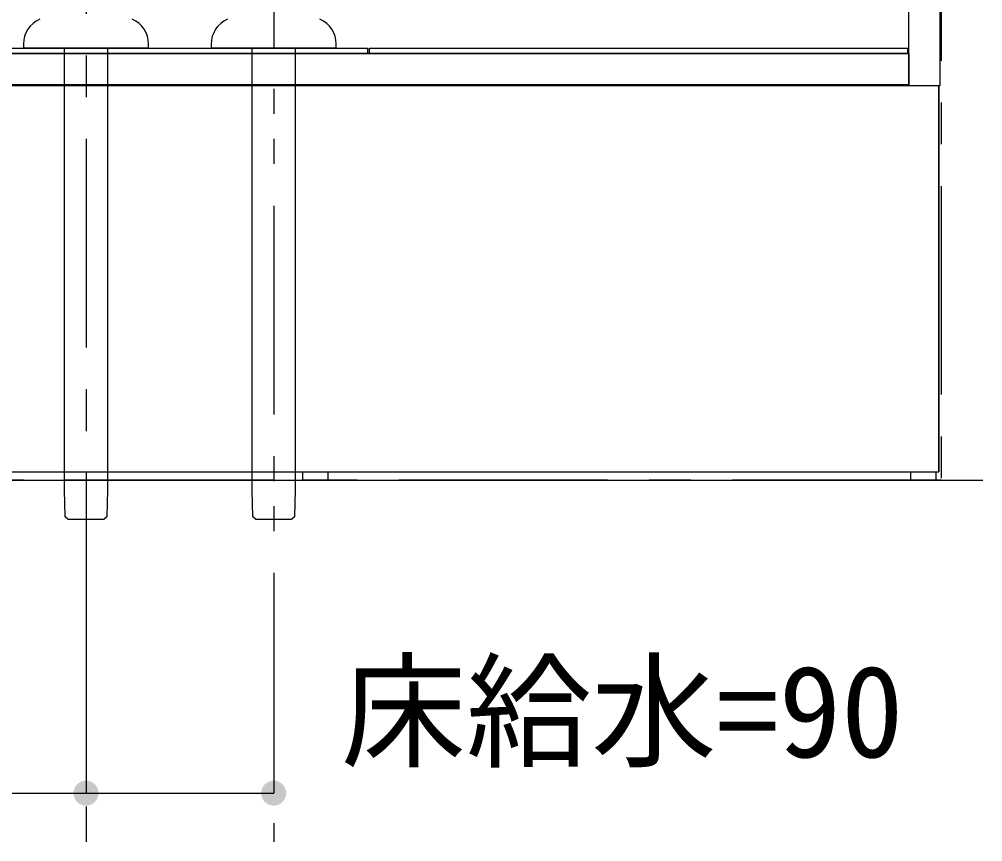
# Model space of a CAD drawing. Units: millimetres on the paper, scale 1:20. Extents: x -205 to 195, y -144 to 136.
# Drawn here: x -138.34 to -115.23, y -119.26 to -99.55 of the extents above; entities that cross this region are included whole.
import ezdxf
from ezdxf.enums import TextEntityAlignment as Align

# ---------------------------------------------------------------- set-up
doc = ezdxf.new("R2010")
doc.units = ezdxf.units.MM
doc.linetypes.add('CHAIN1', pattern=[8, 5, -1, 1, -1])
doc.linetypes.add('DOUBLE_CHAIN1', pattern=[8.8, 5, -1, 0.6, -0.6, 0.6, -1])
for name, color, linetype in [('0-2_2', 7, 'Continuous'), ('0-3_3', 4, 'Continuous'), ('0-4_4', 6, 'Continuous')]:
    doc.layers.add(name, color=color, linetype=linetype)
doc.styles.add('ＭＳ ゴシック', font='')
doc.styles.get('ＭＳ ゴシック').set_extended_font_data('MS Gothic')

msp = doc.modelspace()

# ---------------------------------------------------------------- hatches: boundary and pattern name
at = {"layer": '0-4_4'}
for points in [[(-136.435, -118.092, 1), (-137.035, -118.092, 1)], [(-136.435, -118.092, 1), (-137.035, -118.092, 1)], [(-131.935, -118.092, 1), (-132.535, -118.092, 1)]]:
    msp.add_hatch(color=212, dxfattribs=at).paths.add_polyline_path(points)

# ---------------------------------------------------------------- linework, layer by layer
at = {"layer": '0-2_2'}
for p, q in [((-117.01, -100.367), (-117.01, -94.267)), ((-117.01, -100.367), (-160.46, -100.367)), ((-116.285, -101.142), (-116.285, -110.392)), ((-161.185, -110.392), (-116.285, -110.392))]:
    msp.add_line(p, q, dxfattribs=at)
for points in [[(-117.01, -101.142), (-117.01, -71.542), (-116.26, -71.542), (-116.26, -101.142)], [(-147.485, -100.367), (-147.485, -100.242), (-129.985, -100.242), (-129.985, -100.367)], [(-129.935, -100.367), (-129.935, -100.242), (-117.035, -100.242), (-117.035, -100.367)], [(-160.46, -101.117), (-160.46, -100.367), (-117.01, -100.367), (-117.01, -101.117)], [(-130.935, -110.392), (-130.935, -110.592), (-131.535, -110.592), (-131.535, -110.392)], [(-116.36, -110.392), (-116.36, -110.592), (-116.96, -110.592), (-116.96, -110.392)]]:
    msp.add_lwpolyline(points, close=True, dxfattribs=at)
msp.add_lwpolyline([(-116.285, -110.392), (-116.285, -101.142), (-161.185, -101.142)], dxfattribs=at)
at = {"layer": '0-3_3'}
msp.add_line((-162.235, -110.592), (-115.235, -110.592), dxfattribs=at)
at = {"layer": '0-3_3', "linetype": 'CHAIN1'}
msp.add_lwpolyline([(-161.235, -110.592), (-161.235, -71.542), (-116.235, -71.542), (-116.235, -110.592)], close=True, dxfattribs=at)
at = {"layer": '0-4_4', "linetype": 'CHAIN1'}
msp.add_line((-136.735, -86.414), (-136.735, -119.256), dxfattribs=at)
at = {"layer": '0-4_4', "linetype": 'DOUBLE_CHAIN1'}
msp.add_line((-132.235, -86.414), (-132.235, -119.256), dxfattribs=at)
at = {"layer": '0-4_4'}
for p, q in [((-138.235, -100.142), (-138.235, -100.242)), ((-135.235, -100.242), (-138.235, -100.242)), ((-137.25, -110.724), (-137.25, -100.242)), ((-136.22, -100.242), (-136.22, -110.724)), ((-135.235, -100.242), (-135.235, -100.142)), ((-133.735, -100.142), (-133.735, -100.242)), ((-130.735, -100.242), (-133.735, -100.242)), ((-132.75, -110.724), (-132.75, -100.242)), ((-131.72, -100.242), (-131.72, -110.724)), ((-130.735, -100.242), (-130.735, -100.142)), ((-137.248, -110.829), (-137.25, -110.724)), ((-137.234, -111.471), (-137.248, -110.829)), ((-136.223, -110.829), (-136.237, -111.471)), ((-136.22, -110.724), (-136.223, -110.829)), ((-132.748, -110.829), (-132.75, -110.724)), ((-132.734, -111.471), (-132.748, -110.829)), ((-131.723, -110.829), (-131.737, -111.471)), ((-131.72, -110.724), (-131.723, -110.829)), ((-137.173, -111.529), (-137.234, -111.471)), ((-137.16, -111.529), (-136.31, -111.529)), ((-136.237, -111.471), (-136.298, -111.529)), ((-132.673, -111.529), (-132.734, -111.471)), ((-132.66, -111.529), (-131.81, -111.529)), ((-131.737, -111.471), (-131.798, -111.529)), ((-136.735, -114.735), (-136.735, -118.092)), ((-136.735, -114.735), (-136.735, -118.092)), ((-132.235, -114.735), (-132.235, -118.092)), ((-138.735, -118.092), (-136.735, -118.092)), ((-136.735, -118.092), (-132.235, -118.092))]:
    msp.add_line(p, q, dxfattribs=at)
for points in [[(-137.173, -111.529), (-137.173, -111.529), (-137.16, -111.529)], [(-136.31, -111.529), (-136.298, -111.529), (-136.298, -111.529)], [(-132.673, -111.529), (-132.673, -111.529), (-132.66, -111.529)], [(-131.81, -111.529), (-131.798, -111.529), (-131.798, -111.529)]]:
    msp.add_lwpolyline(points, dxfattribs=at)
for centre, start, end in [((-137.585, -100.142), 113.5565, 180), ((-135.885, -100.142), 0, 66.4435), ((-133.085, -100.142), 113.5565, 180), ((-131.385, -100.142), 0, 66.4435)]:
    msp.add_arc(centre, 0.65, start, end, dxfattribs=at)

# ---------------------------------------------------------------- texts
at = {"layer": '0-4_4', "style": 'ＭＳ ゴシック'}
msp.add_text('床給水=90', height=2.199, dxfattribs=at).set_placement((-130.621, -117.892), align=Align.BOTTOM_LEFT)

doc.saveas('drawing.dxf')
